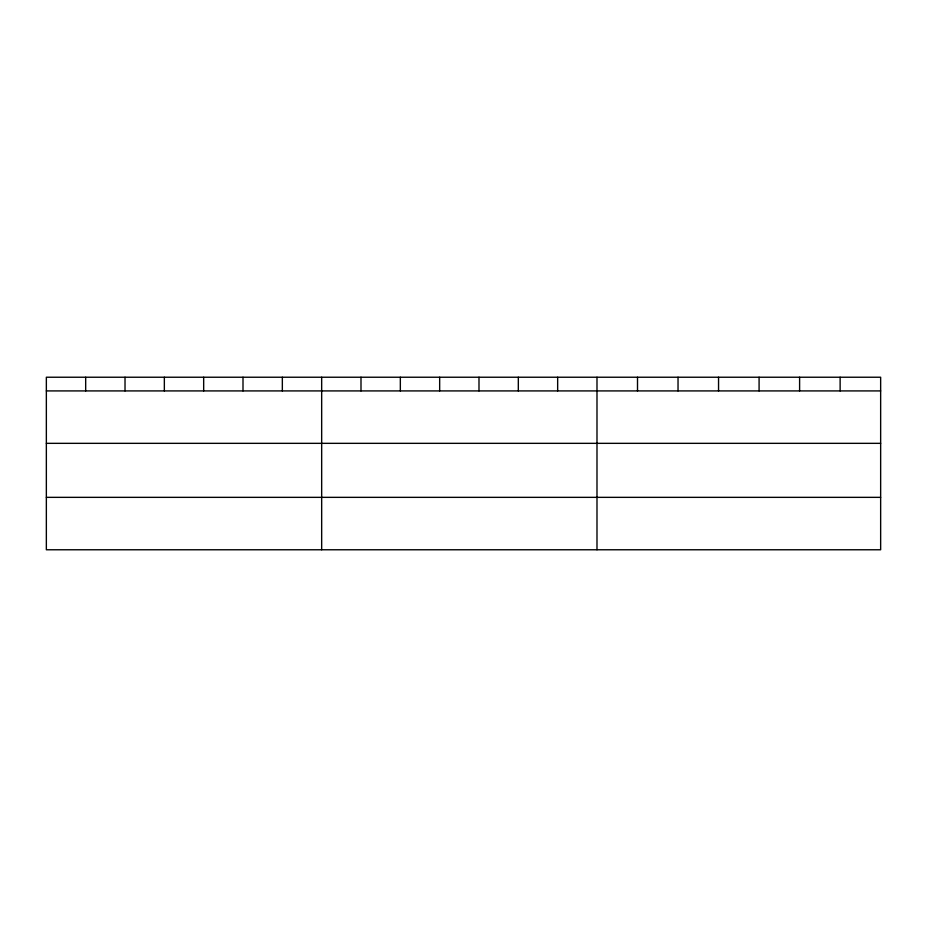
<?xml version="1.0" encoding="UTF-8"?>
<svg xmlns="http://www.w3.org/2000/svg" width="927" height="927" viewBox="0 0 927 927"><rect width="100%" height="100%" fill="white"/><g stroke="black" fill="none" stroke-linecap="round" stroke-linejoin="round"><path stroke-width="1.39" d="M880.65 443.338L880.65 377.231L46.35 377.231L46.35 549.769L880.65 549.769L880.65 443.338L46.35 443.338M46.35 390.916L880.65 390.916M46.35 497.347L880.65 497.347M840.129 377.231L840.129 390.916M799.607 377.231L799.607 390.916M759.086 377.231L759.086 390.916M718.552 377.231L718.552 390.916M678.031 377.231L678.031 390.916M637.509 377.231L637.509 390.916M596.988 377.231L596.988 549.769M557.66 377.231L557.66 390.916M518.32 377.231L518.32 390.916M478.992 377.231L478.992 390.916M439.665 377.231L439.665 390.916M400.337 377.231L400.337 390.916M360.997 377.231L360.997 390.916M321.669 377.231L321.669 549.769M282.341 377.231L282.341 390.916M243.001 377.231L243.001 390.916M203.673 377.231L203.673 390.916M164.346 377.231L164.346 390.916M125.018 377.231L125.018 390.916M85.678 377.231L85.678 390.916"/></g></svg>
